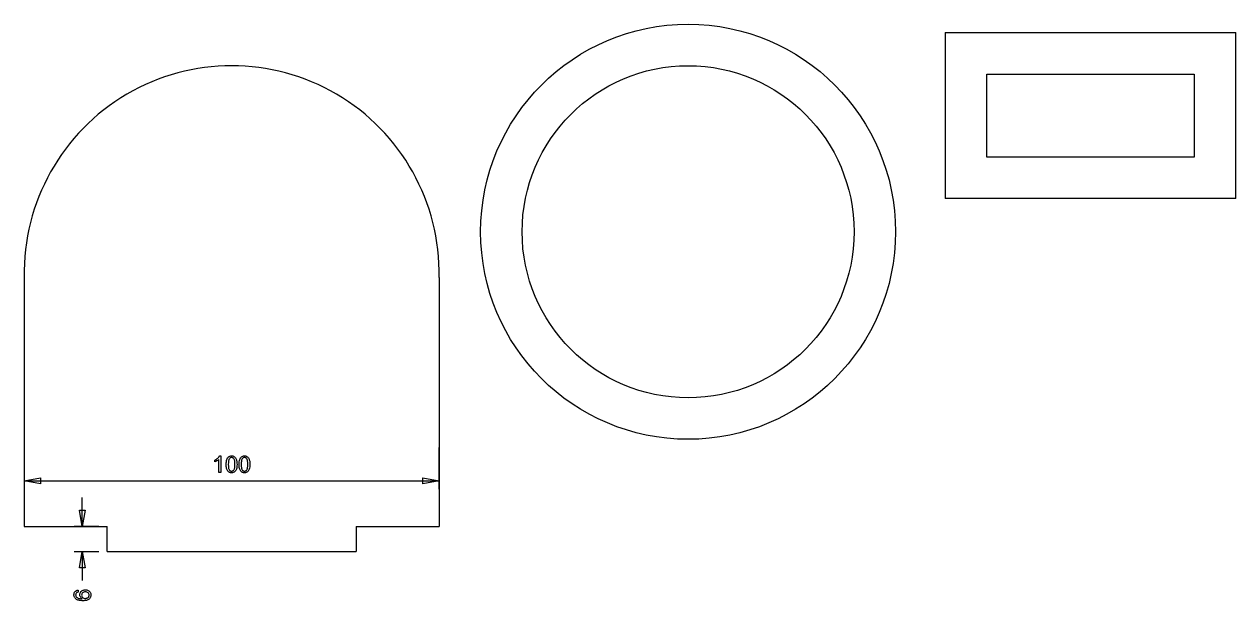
# Model space of a CAD drawing. Extents: x 60 to 352, y 141 to 280.
import ezdxf

# ---------------------------------------------------------------- set-up
doc = ezdxf.new("R2010")
doc.units = 0
doc.header["$LTSCALE"] = 10
doc.layers.add('Layer_1', color=7, linetype='CONTINUOUS')

msp = doc.modelspace()

# ---------------------------------------------------------------- linework, layer by layer
at = {"layer": 'Layer_1', "color": 7, "linetype": 'CONTINUOUS'}
for p, q in [((282, 278), (282, 238)), ((282, 278), (352, 278)), ((352, 238), (352, 278)), ((292, 268), (342, 268)), ((292, 248), (292, 268)), ((342, 268), (342, 248)), ((342, 248), (292, 248)), ((352, 238), (282, 238)), ((60, 219), (60.01, 219)), ((60, 219), (60, 159)), ((159.99, 219), (160, 219)), ((160, 219), (160, 159)), ((60, 178), (60, 168)), ((160, 168), (160, 178)), ((60, 170), (160, 170)), ((74, 159), (74, 166)), ((60, 159), (80, 159)), ((78, 159), (72, 159)), ((80, 153), (80, 159)), ((140, 159), (160, 159)), ((140, 159), (140, 153)), ((72, 153), (78, 153)), ((74, 153), (74, 146)), ((80, 153), (140, 153))]:
    msp.add_line(p, q, dxfattribs=at)
at = {"layer": 'Layer_1', "color": 7, "linetype": 'CONTINUOUS', "flags": 128}
for points in [[(107.42, 172), (106.93, 172), (106.93, 175.13), (106.72, 174.96), (106.46, 174.79), (106.19, 174.64), (105.95, 174.54), (105.95, 175.01), (106.15, 175.11), (106.33, 175.23), (106.51, 175.35), (106.67, 175.48), (106.81, 175.62), (106.93, 175.75), (107.03, 175.89), (107.1, 176.02), (107.42, 176.02), (107.42, 172)], [(108.68, 173.97), (108.69, 174.31), (108.71, 174.61), (108.76, 174.88), (108.82, 175.11), (108.91, 175.32), (109.01, 175.5), (109.12, 175.65), (109.26, 175.78), (109.41, 175.88), (109.58, 175.96), (109.77, 176), (109.98, 176.02), (110.14, 176.01), (110.28, 175.98), (110.42, 175.94), (110.55, 175.89), (110.66, 175.81), (110.77, 175.73), (110.86, 175.63), (110.95, 175.51), (111.02, 175.38), (111.09, 175.24), (111.15, 175.09), (111.2, 174.92), (111.24, 174.73), (111.26, 174.51), (111.28, 174.25), (111.29, 173.97), (111.28, 173.64), (111.25, 173.34), (111.21, 173.07), (111.14, 172.84), (111.06, 172.63), (110.96, 172.45), (110.84, 172.3), (110.71, 172.17), (110.56, 172.06), (110.38, 171.99), (110.19, 171.95), (109.98, 171.93), (109.84, 171.94), (109.71, 171.96), (109.58, 171.99), (109.47, 172.04), (109.36, 172.09), (109.25, 172.17), (109.16, 172.25), (109.07, 172.35), (108.98, 172.48), (108.9, 172.64), (108.83, 172.81), (108.78, 173), (108.73, 173.22), (108.7, 173.45), (108.68, 173.7), (108.68, 173.97)], [(109.18, 173.97), (109.2, 173.52), (109.24, 173.15), (109.27, 173), (109.31, 172.87), (109.36, 172.75), (109.41, 172.66), (109.54, 172.52), (109.6, 172.46), (109.67, 172.42), (109.74, 172.38), (109.82, 172.36), (109.9, 172.34), (109.98, 172.34), (110.07, 172.34), (110.14, 172.36), (110.22, 172.38), (110.29, 172.42), (110.36, 172.46), (110.43, 172.52), (110.55, 172.66), (110.61, 172.76), (110.65, 172.87), (110.69, 173), (110.72, 173.15), (110.77, 173.52), (110.78, 173.97), (110.77, 174.43), (110.72, 174.79), (110.69, 174.95), (110.65, 175.08), (110.61, 175.19), (110.55, 175.29), (110.43, 175.43), (110.36, 175.48), (110.29, 175.53), (110.22, 175.56), (110.14, 175.59), (110.06, 175.6), (109.98, 175.61), (109.82, 175.59), (109.67, 175.54), (109.55, 175.45), (109.44, 175.32), (109.38, 175.22), (109.33, 175.1), (109.28, 174.96), (109.25, 174.8), (109.22, 174.62), (109.2, 174.43), (109.18, 173.97)], [(111.79, 173.97), (111.79, 174.31), (111.82, 174.61), (111.87, 174.88), (111.93, 175.11), (112.01, 175.32), (112.11, 175.5), (112.23, 175.65), (112.37, 175.78), (112.52, 175.88), (112.69, 175.96), (112.88, 176), (113.09, 176.02), (113.25, 176.01), (113.39, 175.98), (113.53, 175.94), (113.65, 175.89), (113.77, 175.81), (113.88, 175.73), (113.97, 175.63), (114.06, 175.51), (114.13, 175.38), (114.2, 175.24), (114.25, 175.09), (114.3, 174.92), (114.34, 174.73), (114.37, 174.51), (114.39, 174.25), (114.39, 173.97), (114.39, 173.64), (114.36, 173.34), (114.31, 173.07), (114.25, 172.84), (114.17, 172.63), (114.07, 172.45), (113.95, 172.3), (113.82, 172.17), (113.66, 172.06), (113.49, 171.99), (113.3, 171.95), (113.09, 171.93), (112.95, 171.94), (112.82, 171.96), (112.69, 171.99), (112.57, 172.04), (112.46, 172.09), (112.36, 172.17), (112.27, 172.25), (112.18, 172.35), (112.09, 172.48), (112.01, 172.64), (111.94, 172.81), (111.88, 173), (111.84, 173.22), (111.81, 173.45), (111.79, 173.7), (111.79, 173.97)], [(112.29, 173.97), (112.3, 173.52), (112.35, 173.15), (112.38, 173), (112.42, 172.87), (112.47, 172.75), (112.52, 172.66), (112.64, 172.52), (112.71, 172.46), (112.78, 172.42), (112.85, 172.38), (112.93, 172.36), (113.01, 172.34), (113.09, 172.34), (113.17, 172.34), (113.25, 172.36), (113.33, 172.38), (113.4, 172.42), (113.47, 172.46), (113.54, 172.52), (113.66, 172.66), (113.71, 172.76), (113.76, 172.87), (113.8, 173), (113.83, 173.15), (113.88, 173.52), (113.89, 173.97), (113.88, 174.43), (113.83, 174.79), (113.8, 174.95), (113.76, 175.08), (113.71, 175.19), (113.66, 175.29), (113.54, 175.43), (113.47, 175.48), (113.4, 175.53), (113.33, 175.56), (113.25, 175.59), (113.17, 175.6), (113.08, 175.61), (112.92, 175.59), (112.78, 175.54), (112.65, 175.45), (112.54, 175.32), (112.48, 175.22), (112.43, 175.1), (112.39, 174.96), (112.35, 174.8), (112.33, 174.62), (112.31, 174.43), (112.29, 173.97)], [(60, 170), (63.94, 170.69), (63.94, 169.31), (60, 170)], [(160, 170), (156.06, 169.31), (156.06, 170.69), (160, 170)], [(74, 159), (73.31, 162.94), (74.69, 162.94), (74, 159)], [(74, 153), (74.69, 149.06), (73.31, 149.06), (74, 153)], [(72.98, 143.67), (73.02, 143.18), (72.88, 143.15), (72.77, 143.11), (72.67, 143.06), (72.6, 143), (72.51, 142.89), (72.44, 142.78), (72.4, 142.65), (72.39, 142.51), (72.4, 142.39), (72.42, 142.29), (72.46, 142.19), (72.52, 142.1), (72.61, 141.99), (72.73, 141.89), (72.86, 141.8), (73.01, 141.73), (73.19, 141.67), (73.41, 141.63), (73.65, 141.6), (73.94, 141.59), (73.81, 141.68), (73.7, 141.79), (73.61, 141.9), (73.54, 142.02), (73.48, 142.15), (73.44, 142.29), (73.41, 142.42), (73.41, 142.56), (73.41, 142.68), (73.43, 142.8), (73.46, 142.91), (73.5, 143.02), (73.55, 143.12), (73.61, 143.22), (73.68, 143.31), (73.77, 143.4), (73.86, 143.48), (73.96, 143.55), (74.07, 143.61), (74.18, 143.66), (74.3, 143.69), (74.43, 143.72), (74.56, 143.74), (74.7, 143.74), (74.89, 143.73), (75.06, 143.7), (75.24, 143.65), (75.4, 143.58), (75.55, 143.49), (75.69, 143.39), (75.8, 143.27), (75.9, 143.14), (75.97, 142.99), (76.03, 142.83), (76.06, 142.67), (76.07, 142.49), (76.06, 142.34), (76.04, 142.2), (76, 142.06), (75.96, 141.93), (75.89, 141.81), (75.81, 141.7), (75.72, 141.59), (75.62, 141.49), (75.49, 141.4), (75.35, 141.32), (75.2, 141.25), (75.02, 141.2), (74.82, 141.16), (74.61, 141.13), (74.38, 141.11), (74.13, 141.1), (73.85, 141.11), (73.59, 141.13), (73.35, 141.16), (73.13, 141.21), (72.93, 141.27), (72.74, 141.34), (72.58, 141.43), (72.44, 141.53), (72.33, 141.63), (72.24, 141.73), (72.16, 141.85), (72.1, 141.97), (72.05, 142.1), (72.01, 142.24), (71.99, 142.38), (71.98, 142.54), (72, 142.76), (72.05, 142.97), (72.13, 143.15), (72.25, 143.31), (72.39, 143.45), (72.56, 143.55), (72.76, 143.63), (72.98, 143.67)], [(74.7, 141.67), (74.83, 141.67), (74.95, 141.69), (75.07, 141.73), (75.19, 141.77), (75.3, 141.83), (75.39, 141.9), (75.48, 141.98), (75.54, 142.08), (75.6, 142.17), (75.63, 142.27), (75.66, 142.38), (75.66, 142.48), (75.65, 142.63), (75.6, 142.77), (75.52, 142.9), (75.41, 143.02), (75.28, 143.12), (75.12, 143.19), (74.94, 143.23), (74.73, 143.24), (74.53, 143.23), (74.36, 143.19), (74.21, 143.12), (74.08, 143.02), (73.97, 142.9), (73.9, 142.77), (73.85, 142.62), (73.84, 142.46), (73.85, 142.3), (73.9, 142.16), (73.97, 142.02), (74.08, 141.9), (74.21, 141.8), (74.35, 141.73), (74.52, 141.68), (74.7, 141.67)]]:
    msp.add_lwpolyline(points, close=True, dxfattribs=at)
at = {"layer": 'Layer_1', "color": 7, "linetype": 'CONTINUOUS'}
for radius in [50, 40]:
    msp.add_circle((220, 230), radius, dxfattribs=at)
msp.add_arc((110, 220), 50, 358.854, 181.146, dxfattribs=at)

doc.saveas('drawing.dxf')
